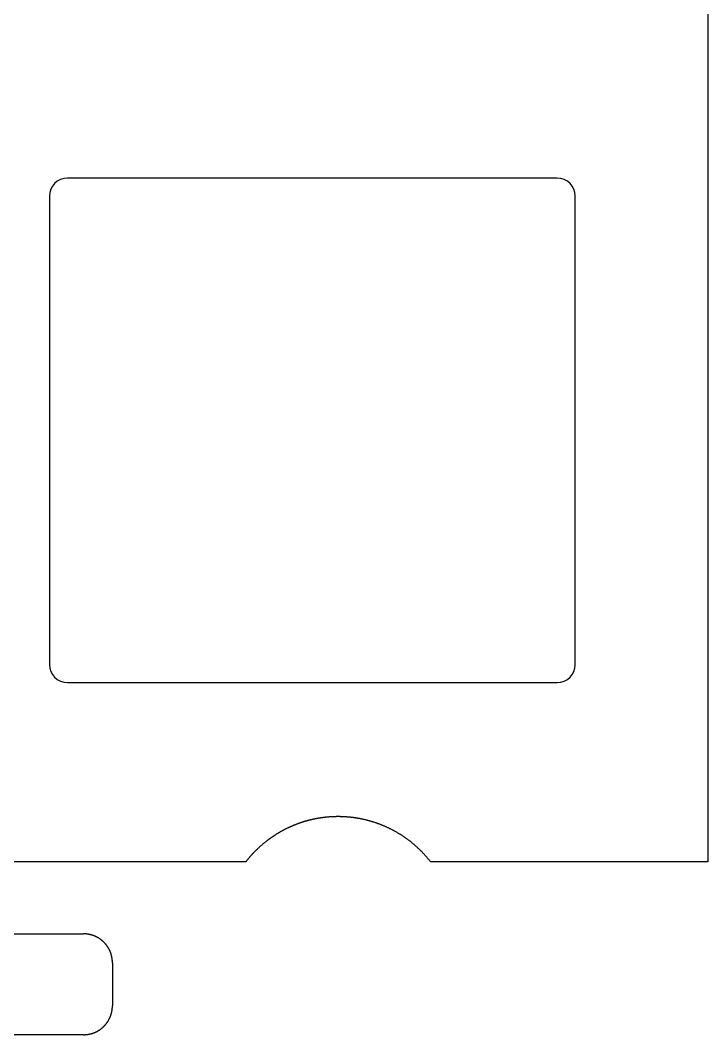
# Model space of a CAD drawing. Header units: millimetres. Extents: x -11 to 340, y -118 to 18.
# Drawn here: x 320.51 to 339.59, y -116.8 to -88.63 of the extents above; entities that cross this region are included whole.
import ezdxf

# ---------------------------------------------------------------- set-up
doc = ezdxf.new("R2010")
doc.units = ezdxf.units.MM
doc.header["$MEASUREMENT"] = 0
doc.layers.add('BLACK', color=7, linetype='CONTINUOUS')

msp = doc.modelspace()

# ---------------------------------------------------------------- linework, layer by layer
at = {"layer": 'BLACK', "linetype": 'Continuous'}
for p, q in [((339.58862, -45.435), (339.58862, -111.9925)), ((335.4125, -93.0125), (321.8125, -93.0125)), ((321.3125, -93.5125), (321.3125, -106.5125)), ((335.9125, -106.5125), (335.9125, -93.5125)), ((321.8125, -107.0125), (335.4125, -107.0125)), ((328.092193, -110.983949), (328.084771, -110.987021)), ((328.099624, -110.980896), (328.092193, -110.983949)), ((328.107061, -110.977862), (328.099624, -110.980896)), ((328.114508, -110.974846), (328.107061, -110.977862)), ((328.121959, -110.971849), (328.114508, -110.974846)), ((328.129421, -110.96887), (328.121959, -110.971849)), ((328.136887, -110.96591), (328.129421, -110.96887)), ((328.144363, -110.962968), (328.136887, -110.96591)), ((328.151844, -110.960046), (328.144363, -110.962968)), ((328.159334, -110.957141), (328.151844, -110.960046)), ((328.166829, -110.954256), (328.159334, -110.957141)), ((328.174334, -110.951389), (328.166829, -110.954256)), ((328.181844, -110.948542), (328.174334, -110.951389)), ((328.189362, -110.945712), (328.181844, -110.948542)), ((328.196886, -110.942902), (328.189362, -110.945712)), ((328.204419, -110.94011), (328.196886, -110.942902)), ((328.211956, -110.937337), (328.204419, -110.94011)), ((328.219503, -110.934582), (328.211956, -110.937337)), ((328.227054, -110.931847), (328.219503, -110.934582)), ((328.234615, -110.92913), (328.227054, -110.931847)), ((328.24218, -110.926433), (328.234615, -110.92913)), ((328.249754, -110.923753), (328.24218, -110.926433)), ((328.257332, -110.921094), (328.249754, -110.923753)), ((328.264919, -110.918452), (328.257332, -110.921094)), ((328.272511, -110.91583), (328.264919, -110.918452)), ((328.280112, -110.913226), (328.272511, -110.91583)), ((328.287717, -110.910642), (328.280112, -110.913226)), ((328.295331, -110.908076), (328.287717, -110.910642)), ((328.302949, -110.905529), (328.295331, -110.908076)), ((328.310576, -110.903001), (328.302949, -110.905529)), ((328.318207, -110.900492), (328.310576, -110.903001)), ((328.325846, -110.898002), (328.318207, -110.900492)), ((328.33349, -110.895531), (328.325846, -110.898002)), ((328.341142, -110.893079), (328.33349, -110.895531)), ((328.348798, -110.890646), (328.341142, -110.893079)), ((328.356463, -110.888232), (328.348798, -110.890646)), ((328.364131, -110.885838), (328.356463, -110.888232)), ((328.371808, -110.883461), (328.364131, -110.885838)), ((328.379489, -110.881105), (328.371808, -110.883461)), ((328.387178, -110.878767), (328.379489, -110.881105)), ((328.394871, -110.876449), (328.387178, -110.878767)), ((328.402573, -110.874149), (328.394871, -110.876449)), ((328.410278, -110.871869), (328.402573, -110.874149)), ((328.41799, -110.869607), (328.410278, -110.871869)), ((328.425707, -110.867365), (328.41799, -110.869607)), ((328.433432, -110.865142), (328.425707, -110.867365)), ((328.44116, -110.862938), (328.433432, -110.865142)), ((328.448896, -110.860753), (328.44116, -110.862938)), ((328.456636, -110.858588), (328.448896, -110.860753)), ((328.464383, -110.856441), (328.456636, -110.858588)), ((328.472134, -110.854315), (328.464383, -110.856441)), ((328.479893, -110.852206), (328.472134, -110.854315)), ((328.487655, -110.850118), (328.479893, -110.852206)), ((328.495425, -110.848048), (328.487655, -110.850118)), ((328.503198, -110.845998), (328.495425, -110.848048)), ((328.510978, -110.843967), (328.503198, -110.845998)), ((328.518762, -110.841956), (328.510978, -110.843967)), ((328.526553, -110.839963), (328.518762, -110.841956)), ((328.534348, -110.837991), (328.526553, -110.839963)), ((328.542149, -110.836037), (328.534348, -110.837991)), ((328.549954, -110.834103), (328.542149, -110.836037)), ((328.557766, -110.832187), (328.549954, -110.834103)), ((328.565581, -110.830292), (328.557766, -110.832187)), ((328.573403, -110.828416), (328.565581, -110.830292)), ((328.581228, -110.826559), (328.573403, -110.828416)), ((328.58906, -110.824721), (328.581228, -110.826559)), ((328.596895, -110.822903), (328.58906, -110.824721)), ((328.604737, -110.821104), (328.596895, -110.822903)), ((328.612582, -110.819325), (328.604737, -110.821104)), ((328.620433, -110.817565), (328.612582, -110.819325)), ((328.628287, -110.815825), (328.620433, -110.817565)), ((328.636148, -110.814104), (328.628287, -110.815825)), ((328.644011, -110.812403), (328.636148, -110.814104)), ((328.651881, -110.81072), (328.644011, -110.812403)), ((328.659754, -110.809058), (328.651881, -110.81072)), ((328.667633, -110.807415), (328.659754, -110.809058)), ((328.675515, -110.805792), (328.667633, -110.807415)), ((328.683403, -110.804187), (328.675515, -110.805792)), ((328.691293, -110.802603), (328.683403, -110.804187)), ((328.69919, -110.801038), (328.691293, -110.802603)), ((328.707089, -110.799493), (328.69919, -110.801038)), ((328.714994, -110.797967), (328.707089, -110.799493)), ((328.722902, -110.796461), (328.714994, -110.797967)), ((328.730815, -110.794974), (328.722902, -110.796461)), ((328.738731, -110.793507), (328.730815, -110.794974)), ((328.746653, -110.792059), (328.738731, -110.793507)), ((328.754577, -110.790632), (328.746653, -110.792059)), ((328.762506, -110.789223), (328.754577, -110.790632)), ((328.770438, -110.787835), (328.762506, -110.789223)), ((328.778375, -110.786466), (328.770438, -110.787835)), ((328.786315, -110.785117), (328.778375, -110.786466)), ((328.794259, -110.783787), (328.786315, -110.785117)), ((328.802206, -110.782477), (328.794259, -110.783787)), ((328.810158, -110.781186), (328.802206, -110.782477)), ((328.818113, -110.779916), (328.810158, -110.781186)), ((328.826072, -110.778665), (328.818113, -110.779916)), ((328.834033, -110.777434), (328.826072, -110.778665)), ((328.841999, -110.776222), (328.834033, -110.777434)), ((328.849968, -110.77503), (328.841999, -110.776222)), ((328.857941, -110.773858), (328.849968, -110.77503)), ((328.865916, -110.772706), (328.857941, -110.773858)), ((328.873895, -110.771573), (328.865916, -110.772706)), ((328.881877, -110.77046), (328.873895, -110.771573)), ((328.889863, -110.769367), (328.881877, -110.77046)), ((328.89785, -110.768294), (328.889863, -110.769367)), ((328.905843, -110.76724), (328.89785, -110.768294)), ((328.913837, -110.766207), (328.905843, -110.76724)), ((328.921835, -110.765193), (328.913837, -110.766207)), ((328.929834, -110.764198), (328.921835, -110.765193)), ((328.937838, -110.763224), (328.929834, -110.764198)), ((328.945844, -110.762269), (328.937838, -110.763224)), ((328.953854, -110.761335), (328.945844, -110.762269)), ((328.961865, -110.76042), (328.953854, -110.761335)), ((328.96988, -110.759525), (328.961865, -110.76042)), ((328.977896, -110.758649), (328.96988, -110.759525)), ((328.985916, -110.757794), (328.977896, -110.758649)), ((328.993937, -110.756958), (328.985916, -110.757794)), ((329.001962, -110.756143), (328.993937, -110.756958)), ((329.009989, -110.755347), (329.001962, -110.756143)), ((329.018019, -110.754571), (329.009989, -110.755347)), ((329.02605, -110.753815), (329.018019, -110.754571)), ((329.034084, -110.753078), (329.02605, -110.753815)), ((329.04212, -110.752362), (329.034084, -110.753078)), ((329.050159, -110.751666), (329.04212, -110.752362)), ((329.058198, -110.750989), (329.050159, -110.751666)), ((329.066241, -110.750333), (329.058198, -110.750989)), ((329.074285, -110.749696), (329.066241, -110.750333)), ((329.082332, -110.749079), (329.074285, -110.749696)), ((329.09038, -110.748482), (329.082332, -110.749079)), ((329.098431, -110.747905), (329.09038, -110.748482)), ((329.106482, -110.747348), (329.098431, -110.747905)), ((329.114536, -110.746811), (329.106482, -110.747348)), ((329.122591, -110.746294), (329.114536, -110.746811)), ((329.130649, -110.745797), (329.122591, -110.746294)), ((329.138707, -110.745319), (329.130649, -110.745797)), ((329.146767, -110.744862), (329.138707, -110.745319)), ((329.154828, -110.744425), (329.146767, -110.744862)), ((329.162892, -110.744007), (329.154828, -110.744425)), ((329.170956, -110.74361), (329.162892, -110.744007)), ((329.179022, -110.743232), (329.170956, -110.74361)), ((329.187089, -110.742875), (329.179022, -110.743232)), ((329.195157, -110.742537), (329.187089, -110.742875)), ((329.203226, -110.74222), (329.195157, -110.742537)), ((329.211297, -110.741922), (329.203226, -110.74222)), ((329.219368, -110.741644), (329.211297, -110.741922)), ((329.227441, -110.741387), (329.219368, -110.741644)), ((329.235514, -110.741149), (329.227441, -110.741387)), ((329.243589, -110.740931), (329.235514, -110.741149)), ((329.251664, -110.740734), (329.243589, -110.740931)), ((329.259741, -110.740556), (329.251664, -110.740734)), ((329.267817, -110.740398), (329.259741, -110.740556)), ((329.275895, -110.740261), (329.267817, -110.740398)), ((329.283972, -110.740143), (329.275895, -110.740261)), ((329.292051, -110.740045), (329.283972, -110.740143)), ((329.30013, -110.739968), (329.292051, -110.740045)), ((329.30821, -110.73991), (329.30013, -110.739968)), ((329.31629, -110.739872), (329.30821, -110.73991)), ((329.324371, -110.739854), (329.31629, -110.739872)), ((329.332451, -110.739857), (329.324371, -110.739854)), ((329.340532, -110.739879), (329.332451, -110.739857)), ((329.348613, -110.739921), (329.340532, -110.739879)), ((329.356695, -110.739984), (329.348613, -110.739921)), ((329.364776, -110.740066), (329.356695, -110.739984)), ((329.372857, -110.740168), (329.364776, -110.740066)), ((329.380938, -110.740291), (329.372857, -110.740168)), ((329.38902, -110.740433), (329.380938, -110.740291)), ((329.397101, -110.740595), (329.38902, -110.740433)), ((329.405182, -110.740778), (329.397101, -110.740595)), ((329.413262, -110.74098), (329.405182, -110.740778)), ((329.421343, -110.741202), (329.413262, -110.74098)), ((329.429423, -110.741445), (329.421343, -110.741202)), ((329.437503, -110.741707), (329.429423, -110.741445)), ((329.445582, -110.741989), (329.437503, -110.741707)), ((329.453661, -110.742292), (329.445582, -110.741989)), ((329.461738, -110.742614), (329.453661, -110.742292)), ((329.469816, -110.742956), (329.461738, -110.742614)), ((329.477892, -110.743319), (329.469816, -110.742956)), ((329.485969, -110.743701), (329.477892, -110.743319)), ((329.494044, -110.744103), (329.485969, -110.743701)), ((329.502118, -110.744526), (329.494044, -110.744103)), ((329.510191, -110.744968), (329.502118, -110.744526)), ((329.518264, -110.74543), (329.510191, -110.744968)), ((329.526335, -110.745912), (329.518264, -110.74543)), ((329.534406, -110.746415), (329.526335, -110.745912)), ((329.542475, -110.746937), (329.534406, -110.746415)), ((329.550543, -110.747479), (329.542475, -110.746937)), ((329.55861, -110.748041), (329.550543, -110.747479)), ((329.566675, -110.748623), (329.55861, -110.748041)), ((329.574739, -110.749225), (329.566675, -110.748623)), ((329.582802, -110.749847), (329.574739, -110.749225)), ((329.590863, -110.750489), (329.582802, -110.749847)), ((329.598923, -110.751151), (329.590863, -110.750489)), ((329.606981, -110.751833), (329.598923, -110.751151)), ((329.615038, -110.752534), (329.606981, -110.751833)), ((329.623093, -110.753256), (329.615038, -110.752534)), ((329.631146, -110.753998), (329.623093, -110.753256)), ((329.639197, -110.754759), (329.631146, -110.753998)), ((329.647247, -110.75554), (329.639197, -110.754759)), ((329.655294, -110.756342), (329.647247, -110.75554)), ((329.66334, -110.757163), (329.655294, -110.756342)), ((329.671384, -110.758004), (329.66334, -110.757163)), ((329.679425, -110.758865), (329.671384, -110.758004)), ((329.687465, -110.759746), (329.679425, -110.758865)), ((329.695502, -110.760647), (329.687465, -110.759746)), ((329.703537, -110.761568), (329.695502, -110.760647)), ((329.711569, -110.762508), (329.703537, -110.761568)), ((329.7196, -110.763469), (329.711569, -110.762508)), ((329.735653, -110.765449), (329.7196, -110.763469)), ((329.751696, -110.767509), (329.735653, -110.765449)), ((329.767729, -110.769648), (329.751696, -110.767509)), ((329.783751, -110.771866), (329.767729, -110.769648)), ((329.799762, -110.774163), (329.783751, -110.771866)), ((329.81576, -110.77654), (329.799762, -110.774163)), ((329.831746, -110.778995), (329.81576, -110.77654)), ((329.84772, -110.78153), (329.831746, -110.778995)), ((329.86368, -110.784144), (329.84772, -110.78153)), ((329.879627, -110.786836), (329.86368, -110.784144)), ((329.89556, -110.789607), (329.879627, -110.786836)), ((329.911478, -110.792457), (329.89556, -110.789607)), ((329.927382, -110.795385), (329.911478, -110.792457)), ((329.94327, -110.798392), (329.927382, -110.795385)), ((329.959142, -110.801477), (329.94327, -110.798392)), ((329.974998, -110.804641), (329.959142, -110.801477)), ((329.990838, -110.807883), (329.974998, -110.804641)), ((330.00666, -110.811203), (329.990838, -110.807883)), ((330.022465, -110.814601), (330.00666, -110.811203)), ((330.038252, -110.818077), (330.022465, -110.814601)), ((330.05402, -110.821631), (330.038252, -110.818077)), ((330.06977, -110.825262), (330.05402, -110.821631)), ((330.085501, -110.828972), (330.06977, -110.825262)), ((330.101211, -110.832758), (330.085501, -110.828972)), ((330.116902, -110.836623), (330.101211, -110.832758)), ((330.132573, -110.840564), (330.116902, -110.836623)), ((330.148222, -110.844583), (330.132573, -110.840564)), ((330.16385, -110.848679), (330.148222, -110.844583)), ((330.179456, -110.852852), (330.16385, -110.848679)), ((330.19504, -110.857102), (330.179456, -110.852852)), ((330.210602, -110.861428), (330.19504, -110.857102)), ((330.226141, -110.865831), (330.210602, -110.861428)), ((330.241656, -110.870311), (330.226141, -110.865831)), ((330.257147, -110.874867), (330.241656, -110.870311)), ((330.272614, -110.879499), (330.257147, -110.874867)), ((330.288057, -110.884207), (330.272614, -110.879499)), ((330.303474, -110.888992), (330.288057, -110.884207)), ((330.318866, -110.893852), (330.303474, -110.888992)), ((330.334233, -110.898788), (330.318866, -110.893852)), ((330.349573, -110.903799), (330.334233, -110.898788)), ((330.364886, -110.908886), (330.349573, -110.903799)), ((330.380172, -110.914048), (330.364886, -110.908886)), ((330.395431, -110.919285), (330.380172, -110.914048)), ((330.410662, -110.924598), (330.395431, -110.919285)), ((330.425865, -110.929985), (330.410662, -110.924598)), ((330.44104, -110.935447), (330.425865, -110.929985)), ((330.456185, -110.940983), (330.44104, -110.935447)), ((330.471301, -110.946594), (330.456185, -110.940983)), ((330.486388, -110.952279), (330.471301, -110.946594)), ((330.501444, -110.958038), (330.486388, -110.952279)), ((330.51647, -110.963872), (330.501444, -110.958038)), ((330.531464, -110.969779), (330.51647, -110.963872)), ((330.546428, -110.975759), (330.531464, -110.969779)), ((330.56136, -110.981813), (330.546428, -110.975759)), ((330.576261, -110.987941), (330.56136, -110.981813)), ((327.558502, -111.26485), (327.551729, -111.269275)), ((327.565283, -111.260444), (327.558502, -111.26485)), ((327.572076, -111.256054), (327.565283, -111.260444)), ((327.578877, -111.251682), (327.572076, -111.256054)), ((327.585689, -111.247327), (327.578877, -111.251682)), ((327.592508, -111.242991), (327.585689, -111.247327)), ((327.59934, -111.238672), (327.592508, -111.242991)), ((327.606179, -111.234371), (327.59934, -111.238672)), ((327.613029, -111.230086), (327.606179, -111.234371)), ((327.619887, -111.225821), (327.613029, -111.230086)), ((327.626756, -111.221572), (327.619887, -111.225821)), ((327.633633, -111.217342), (327.626756, -111.221572)), ((327.640522, -111.213128), (327.633633, -111.217342)), ((327.647417, -111.208933), (327.640522, -111.213128)), ((327.654324, -111.204755), (327.647417, -111.208933)), ((327.661239, -111.200596), (327.654324, -111.204755)), ((327.668164, -111.196453), (327.661239, -111.200596)), ((327.675097, -111.192329), (327.668164, -111.196453)), ((327.682042, -111.188222), (327.675097, -111.192329)), ((327.688993, -111.184133), (327.682042, -111.188222)), ((327.695956, -111.180062), (327.688993, -111.184133)), ((327.702926, -111.176009), (327.695956, -111.180062)), ((327.709907, -111.171973), (327.702926, -111.176009)), ((327.716895, -111.167956), (327.709907, -111.171973)), ((327.723894, -111.163956), (327.716895, -111.167956)), ((327.730901, -111.159974), (327.723894, -111.163956)), ((327.737918, -111.15601), (327.730901, -111.159974)), ((327.744942, -111.152064), (327.737918, -111.15601)), ((327.751978, -111.148135), (327.744942, -111.152064)), ((327.75902, -111.144226), (327.751978, -111.148135)), ((327.766074, -111.140333), (327.75902, -111.144226)), ((327.773134, -111.136459), (327.766074, -111.140333)), ((327.780205, -111.132602), (327.773134, -111.136459)), ((327.787283, -111.128764), (327.780205, -111.132602)), ((327.794372, -111.124943), (327.787283, -111.128764)), ((327.801467, -111.121141), (327.794372, -111.124943)), ((327.808574, -111.117356), (327.801467, -111.121141)), ((327.815687, -111.11359), (327.808574, -111.117356)), ((327.822811, -111.10984), (327.815687, -111.11359)), ((327.829941, -111.106111), (327.822811, -111.10984)), ((327.837082, -111.102398), (327.829941, -111.106111)), ((327.84423, -111.098704), (327.837082, -111.102398)), ((327.851388, -111.095027), (327.84423, -111.098704)), ((327.858553, -111.09137), (327.851388, -111.095027)), ((327.865729, -111.087729), (327.858553, -111.09137)), ((327.87291, -111.084108), (327.865729, -111.087729)), ((327.880103, -111.080503), (327.87291, -111.084108)), ((327.887301, -111.076918), (327.880103, -111.080503)), ((327.894511, -111.07335), (327.887301, -111.076918)), ((327.901726, -111.069802), (327.894511, -111.07335)), ((327.908952, -111.06627), (327.901726, -111.069802)), ((327.916184, -111.062758), (327.908952, -111.06627)), ((327.923427, -111.059263), (327.916184, -111.062758)), ((327.930676, -111.055787), (327.923427, -111.059263)), ((327.937935, -111.052328), (327.930676, -111.055787)), ((327.9452, -111.048889), (327.937935, -111.052328)), ((327.952475, -111.045467), (327.9452, -111.048889)), ((327.959757, -111.042064), (327.952475, -111.045467)), ((327.967048, -111.038679), (327.959757, -111.042064)), ((327.974346, -111.035313), (327.967048, -111.038679)), ((327.981653, -111.031964), (327.974346, -111.035313)), ((327.988967, -111.028634), (327.981653, -111.031964)), ((327.996291, -111.025322), (327.988967, -111.028634)), ((328.00362, -111.022029), (327.996291, -111.025322)), ((328.01096, -111.018754), (328.00362, -111.022029)), ((328.018305, -111.015498), (328.01096, -111.018754)), ((328.02566, -111.01226), (328.018305, -111.015498)), ((328.033021, -111.009041), (328.02566, -111.01226)), ((328.040392, -111.005839), (328.033021, -111.009041)), ((328.047768, -111.002657), (328.040392, -111.005839)), ((328.055154, -110.999492), (328.047768, -111.002657)), ((328.062546, -110.996347), (328.055154, -110.999492)), ((328.069947, -110.993219), (328.062546, -110.996347)), ((328.077354, -110.990111), (328.069947, -110.993219)), ((328.084771, -110.987021), (328.077354, -110.990111)), ((330.591128, -110.994142), (330.576261, -110.987941)), ((330.605964, -111.000415), (330.591128, -110.994142)), ((330.620766, -111.006762), (330.605964, -111.000415)), ((330.635534, -111.013181), (330.620766, -111.006762)), ((330.650269, -111.019673), (330.635534, -111.013181)), ((330.66497, -111.026237), (330.650269, -111.019673)), ((330.679637, -111.032873), (330.66497, -111.026237)), ((330.694269, -111.039581), (330.679637, -111.032873)), ((330.708865, -111.046362), (330.694269, -111.039581)), ((330.723426, -111.053213), (330.708865, -111.046362)), ((330.737951, -111.060137), (330.723426, -111.053213)), ((330.75244, -111.067131), (330.737951, -111.060137)), ((330.766893, -111.074197), (330.75244, -111.067131)), ((330.781309, -111.081334), (330.766893, -111.074197)), ((330.795687, -111.088542), (330.781309, -111.081334)), ((330.810029, -111.09582), (330.795687, -111.088542)), ((330.824332, -111.103169), (330.810029, -111.09582)), ((330.838597, -111.110588), (330.824332, -111.103169)), ((330.852824, -111.118077), (330.838597, -111.110588)), ((330.867012, -111.125637), (330.852824, -111.118077)), ((330.881161, -111.133266), (330.867012, -111.125637)), ((330.89527, -111.140964), (330.881161, -111.133266)), ((330.90934, -111.148732), (330.89527, -111.140964)), ((330.92337, -111.15657), (330.90934, -111.148732)), ((330.937359, -111.164476), (330.92337, -111.15657)), ((330.951308, -111.172451), (330.937359, -111.164476)), ((330.965216, -111.180495), (330.951308, -111.172451)), ((330.979083, -111.188608), (330.965216, -111.180495)), ((330.992908, -111.196788), (330.979083, -111.188608)), ((331.006692, -111.205037), (330.992908, -111.196788)), ((331.020433, -111.213354), (331.006692, -111.205037)), ((331.034132, -111.221739), (331.020433, -111.213354)), ((331.047789, -111.230192), (331.034132, -111.221739)), ((331.061402, -111.238712), (331.047789, -111.230192)), ((331.074973, -111.247299), (331.061402, -111.238712)), ((331.088499, -111.255953), (331.074973, -111.247299)), ((331.101982, -111.264674), (331.088499, -111.255953)), ((331.115421, -111.273462), (331.101982, -111.264674)), ((327.195374, -111.539083), (327.183241, -111.549703)), ((327.20756, -111.528525), (327.195374, -111.539083)), ((327.219798, -111.518027), (327.20756, -111.528525)), ((327.232087, -111.507589), (327.219798, -111.518027)), ((327.244429, -111.497213), (327.232087, -111.507589)), ((327.256821, -111.486898), (327.244429, -111.497213)), ((327.269265, -111.476645), (327.256821, -111.486898)), ((327.281759, -111.466454), (327.269265, -111.476645)), ((327.294304, -111.456325), (327.281759, -111.466454)), ((327.306899, -111.446258), (327.294304, -111.456325)), ((327.319543, -111.436254), (327.306899, -111.446258)), ((327.332237, -111.426313), (327.319543, -111.436254)), ((327.340279, -111.420067), (327.332237, -111.426313)), ((327.346729, -111.415086), (327.340279, -111.420067)), ((327.353188, -111.410123), (327.346729, -111.415086)), ((327.359659, -111.405176), (327.353188, -111.410123)), ((327.366139, -111.400248), (327.359659, -111.405176)), ((327.372631, -111.395335), (327.366139, -111.400248)), ((327.379131, -111.390442), (327.372631, -111.395335)), ((327.385644, -111.385564), (327.379131, -111.390442)), ((327.392165, -111.380705), (327.385644, -111.385564)), ((327.398698, -111.375861), (327.392165, -111.380705)), ((327.405239, -111.371037), (327.398698, -111.375861)), ((327.411793, -111.366228), (327.405239, -111.371037)), ((327.418355, -111.361438), (327.411793, -111.366228)), ((327.424929, -111.356664), (327.418355, -111.361438)), ((327.431512, -111.351908), (327.424929, -111.356664)), ((327.438106, -111.347169), (327.431512, -111.351908)), ((327.444709, -111.342448), (327.438106, -111.347169)), ((327.451324, -111.337744), (327.444709, -111.342448)), ((327.457947, -111.333058), (327.451324, -111.337744)), ((327.464582, -111.328388), (327.457947, -111.333058)), ((327.471225, -111.323736), (327.464582, -111.328388)), ((327.47788, -111.319101), (327.471225, -111.323736)), ((327.484543, -111.314485), (327.47788, -111.319101)), ((327.491218, -111.309885), (327.484543, -111.314485)), ((327.497901, -111.305303), (327.491218, -111.309885)), ((327.504596, -111.300738), (327.497901, -111.305303)), ((327.511299, -111.296191), (327.504596, -111.300738)), ((327.518014, -111.291661), (327.511299, -111.296191)), ((327.524736, -111.287149), (327.518014, -111.291661)), ((327.531471, -111.282654), (327.524736, -111.287149)), ((327.538213, -111.278177), (327.531471, -111.282654)), ((327.544967, -111.273717), (327.538213, -111.278177)), ((327.551729, -111.269275), (327.544967, -111.273717)), ((331.128816, -111.282317), (331.115421, -111.273462)), ((331.142166, -111.291238), (331.128816, -111.282317)), ((331.155472, -111.300225), (331.142166, -111.291238)), ((331.168732, -111.309278), (331.155472, -111.300225)), ((331.181947, -111.318397), (331.168732, -111.309278)), ((331.195116, -111.327582), (331.181947, -111.318397)), ((331.208239, -111.336832), (331.195116, -111.327582)), ((331.221317, -111.346147), (331.208239, -111.336832)), ((331.234348, -111.355528), (331.221317, -111.346147)), ((331.247332, -111.364974), (331.234348, -111.355528)), ((331.26027, -111.374484), (331.247332, -111.364974)), ((331.27316, -111.384059), (331.26027, -111.374484)), ((331.286003, -111.393699), (331.27316, -111.384059)), ((331.298799, -111.403402), (331.286003, -111.393699)), ((331.311546, -111.41317), (331.298799, -111.403402)), ((331.324246, -111.423002), (331.311546, -111.41317)), ((331.336897, -111.432897), (331.324246, -111.423002)), ((331.3495, -111.442856), (331.336897, -111.432897)), ((331.362054, -111.452879), (331.3495, -111.442856)), ((331.37456, -111.462965), (331.362054, -111.452879)), ((331.387016, -111.473113), (331.37456, -111.462965)), ((331.399422, -111.483325), (331.387016, -111.473113)), ((331.411779, -111.493599), (331.399422, -111.483325)), ((331.424087, -111.503936), (331.411779, -111.493599)), ((331.436344, -111.514336), (331.424087, -111.503936)), ((331.448551, -111.524797), (331.436344, -111.514336)), ((331.460707, -111.535321), (331.448551, -111.524797)), ((331.472813, -111.545906), (331.460707, -111.535321)), ((331.484868, -111.556554), (331.472813, -111.545906)), ((326.903181, -111.827982), (326.897825, -111.834009)), ((326.908552, -111.821969), (326.903181, -111.827982)), ((326.913938, -111.815969), (326.908552, -111.821969)), ((326.919338, -111.809983), (326.913938, -111.815969)), ((326.924754, -111.80401), (326.919338, -111.809983)), ((326.930184, -111.798051), (326.924754, -111.80401)), ((326.935629, -111.792104), (326.930184, -111.798051)), ((326.941089, -111.786172), (326.935629, -111.792104)), ((326.946564, -111.780253), (326.941089, -111.786172)), ((326.952053, -111.774348), (326.946564, -111.780253)), ((326.957557, -111.768456), (326.952053, -111.774348)), ((326.963075, -111.762578), (326.957557, -111.768456)), ((326.968608, -111.756714), (326.963075, -111.762578)), ((326.974155, -111.750864), (326.968608, -111.756714)), ((326.979717, -111.745027), (326.974155, -111.750864)), ((326.985294, -111.739204), (326.979717, -111.745027)), ((326.990885, -111.733395), (326.985294, -111.739204)), ((326.99649, -111.7276), (326.990885, -111.733395)), ((327.002109, -111.721819), (326.99649, -111.7276)), ((327.007743, -111.716052), (327.002109, -111.721819)), ((327.013391, -111.710298), (327.007743, -111.716052)), ((327.019054, -111.704559), (327.013391, -111.710298)), ((327.024731, -111.698834), (327.019054, -111.704559)), ((327.030421, -111.693123), (327.024731, -111.698834)), ((327.041845, -111.681744), (327.030421, -111.693123)), ((327.053326, -111.670421), (327.041845, -111.681744)), ((327.064862, -111.659155), (327.053326, -111.670421)), ((327.076454, -111.647947), (327.064862, -111.659155)), ((327.088101, -111.636797), (327.076454, -111.647947)), ((327.099804, -111.625704), (327.088101, -111.636797)), ((327.111561, -111.61467), (327.099804, -111.625704)), ((327.123373, -111.603694), (327.111561, -111.61467)), ((327.135239, -111.592777), (327.123373, -111.603694)), ((327.14716, -111.581919), (327.135239, -111.592777)), ((327.159133, -111.571121), (327.14716, -111.581919)), ((327.171161, -111.560382), (327.159133, -111.571121)), ((327.183241, -111.549703), (327.171161, -111.560382)), ((331.496872, -111.567262), (331.484868, -111.556554)), ((331.508825, -111.578033), (331.496872, -111.567262)), ((331.520726, -111.588864), (331.508825, -111.578033)), ((331.532575, -111.599757), (331.520726, -111.588864)), ((331.544373, -111.61071), (331.532575, -111.599757)), ((331.556118, -111.621724), (331.544373, -111.61071)), ((331.567812, -111.632799), (331.556118, -111.621724)), ((331.579453, -111.643935), (331.567812, -111.632799)), ((331.591041, -111.65513), (331.579453, -111.643935)), ((331.602576, -111.666386), (331.591041, -111.65513)), ((331.614059, -111.677702), (331.602576, -111.666386)), ((331.625488, -111.689077), (331.614059, -111.677702)), ((331.636864, -111.700513), (331.625488, -111.689077)), ((331.648186, -111.712008), (331.636864, -111.700513)), ((331.659454, -111.723562), (331.648186, -111.712008)), ((331.670669, -111.735175), (331.659454, -111.723562)), ((331.681829, -111.746848), (331.670669, -111.735175)), ((331.692936, -111.75858), (331.681829, -111.746848)), ((331.703988, -111.77037), (331.692936, -111.75858)), ((331.714985, -111.782219), (331.703988, -111.77037)), ((331.725927, -111.794127), (331.714985, -111.782219)), ((331.736815, -111.806093), (331.725927, -111.794127)), ((331.747647, -111.818117), (331.736815, -111.806093)), ((331.758424, -111.8302), (331.747647, -111.818117)), ((326.76605, -111.9925), (302.8125, -111.9925)), ((326.773842, -111.98254), (326.76605, -111.9925)), ((326.77883, -111.976205), (326.773842, -111.98254)), ((326.783834, -111.969883), (326.77883, -111.976205)), ((326.788854, -111.963573), (326.783834, -111.969883)), ((326.793888, -111.957275), (326.788854, -111.963573)), ((326.798939, -111.95099), (326.793888, -111.957275)), ((326.804005, -111.944718), (326.798939, -111.95099)), ((326.809087, -111.938458), (326.804005, -111.944718)), ((326.814185, -111.932212), (326.809087, -111.938458)), ((326.819298, -111.925977), (326.814185, -111.932212)), ((326.824426, -111.919756), (326.819298, -111.925977)), ((326.829569, -111.913546), (326.824426, -111.919756)), ((326.834728, -111.907351), (326.829569, -111.913546)), ((326.839903, -111.901167), (326.834728, -111.907351)), ((326.845092, -111.894997), (326.839903, -111.901167)), ((326.850298, -111.888839), (326.845092, -111.894997)), ((326.855518, -111.882695), (326.850298, -111.888839)), ((326.860753, -111.876563), (326.855518, -111.882695)), ((326.866004, -111.870445), (326.860753, -111.876563)), ((326.87127, -111.864339), (326.866004, -111.870445)), ((326.87655, -111.858247), (326.87127, -111.864339)), ((326.881847, -111.852167), (326.87655, -111.858247)), ((326.887158, -111.846101), (326.881847, -111.852167)), ((326.892484, -111.840048), (326.887158, -111.846101)), ((326.897825, -111.834009), (326.892484, -111.840048)), ((331.769146, -111.84234), (331.758424, -111.8302)), ((331.779812, -111.854538), (331.769146, -111.84234)), ((331.790423, -111.866794), (331.779812, -111.854538)), ((331.800977, -111.879108), (331.790423, -111.866794)), ((331.811476, -111.891479), (331.800977, -111.879108)), ((331.821918, -111.903907), (331.811476, -111.891479)), ((331.832303, -111.916393), (331.821918, -111.903907)), ((331.842633, -111.928935), (331.832303, -111.916393)), ((331.852905, -111.941535), (331.842633, -111.928935)), ((331.863121, -111.954191), (331.852905, -111.941535)), ((331.873279, -111.966904), (331.863121, -111.954191)), ((331.883381, -111.979674), (331.873279, -111.966904)), ((331.893425, -111.9925), (331.883381, -111.979674)), ((339.58862, -111.9925), (331.893425, -111.9925)), ((309.5625, -113.995029), (322.2625, -113.995029)), ((322.263227, -113.995029), (322.2625, -113.995029)), ((322.267273, -113.995043), (322.263227, -113.995029)), ((322.271314, -113.995077), (322.267273, -113.995043)), ((322.275355, -113.99513), (322.271314, -113.995077)), ((322.279391, -113.995204), (322.275355, -113.99513)), ((322.283427, -113.995297), (322.279391, -113.995204)), ((322.287458, -113.995411), (322.283427, -113.995297)), ((322.291489, -113.995544), (322.287458, -113.995411)), ((322.295515, -113.995698), (322.291489, -113.995544)), ((322.299541, -113.995871), (322.295515, -113.995698)), ((322.303561, -113.996065), (322.299541, -113.995871)), ((322.307582, -113.996278), (322.303561, -113.996065)), ((322.311596, -113.996511), (322.307582, -113.996278)), ((322.315611, -113.996764), (322.311596, -113.996511)), ((322.31962, -113.997037), (322.315611, -113.996764)), ((322.323628, -113.99733), (322.31962, -113.997037)), ((322.327631, -113.997642), (322.323628, -113.99733)), ((322.331634, -113.997975), (322.327631, -113.997642)), ((322.335631, -113.998327), (322.331634, -113.997975)), ((322.339627, -113.998699), (322.335631, -113.998327)), ((322.343617, -113.999091), (322.339627, -113.998699)), ((322.347606, -113.999503), (322.343617, -113.999091)), ((322.35159, -113.999934), (322.347606, -113.999503)), ((322.355573, -114.000385), (322.35159, -113.999934)), ((322.359549, -114.000856), (322.355573, -114.000385)), ((322.363525, -114.001347), (322.359549, -114.000856)), ((322.367495, -114.001857), (322.363525, -114.001347)), ((322.371463, -114.002387), (322.367495, -114.001857)), ((322.375425, -114.002937), (322.371463, -114.002387)), ((322.379386, -114.003507), (322.375425, -114.002937)), ((322.383341, -114.004096), (322.379386, -114.003507)), ((322.387294, -114.004705), (322.383341, -114.004096)), ((322.391241, -114.005333), (322.387294, -114.004705)), ((322.395186, -114.005982), (322.391241, -114.005333)), ((322.399124, -114.006649), (322.395186, -114.005982)), ((322.403061, -114.007337), (322.399124, -114.006649)), ((322.406992, -114.008044), (322.403061, -114.007337)), ((322.41092, -114.008771), (322.406992, -114.008044)), ((322.414842, -114.009516), (322.41092, -114.008771)), ((322.418761, -114.010282), (322.414842, -114.009516)), ((322.422674, -114.011067), (322.418761, -114.010282)), ((322.426585, -114.011872), (322.422674, -114.011067)), ((322.430489, -114.012696), (322.426585, -114.011872)), ((322.43439, -114.01354), (322.430489, -114.012696)), ((322.438284, -114.014403), (322.43439, -114.01354)), ((322.442176, -114.015286), (322.438284, -114.014403)), ((322.446061, -114.016188), (322.442176, -114.015286)), ((322.449943, -114.017109), (322.446061, -114.016188)), ((322.453817, -114.01805), (322.449943, -114.017109)), ((322.457689, -114.01901), (322.453817, -114.01805)), ((322.461554, -114.01999), (322.457689, -114.01901)), ((322.465415, -114.020989), (322.461554, -114.01999)), ((322.469269, -114.022007), (322.465415, -114.020989)), ((322.47312, -114.023044), (322.469269, -114.022007)), ((322.476963, -114.024101), (322.47312, -114.023044)), ((322.480803, -114.025177), (322.476963, -114.024101)), ((322.484635, -114.026272), (322.480803, -114.025177)), ((322.488464, -114.027387), (322.484635, -114.026272)), ((322.492285, -114.02852), (322.488464, -114.027387)), ((322.496102, -114.029673), (322.492285, -114.02852)), ((322.499911, -114.030845), (322.496102, -114.029673)), ((322.503717, -114.032036), (322.499911, -114.030845)), ((322.507514, -114.033246), (322.503717, -114.032036)), ((322.511307, -114.034476), (322.507514, -114.033246)), ((322.515092, -114.035724), (322.511307, -114.034476)), ((322.518873, -114.036991), (322.515092, -114.035724)), ((322.522645, -114.038277), (322.518873, -114.036991)), ((322.526413, -114.039583), (322.522645, -114.038277)), ((322.530172, -114.040907), (322.526413, -114.039583)), ((322.533927, -114.04225), (322.530172, -114.040907)), ((322.537674, -114.043612), (322.533927, -114.04225)), ((322.541415, -114.044993), (322.537674, -114.043612)), ((322.545148, -114.046393), (322.541415, -114.044993)), ((322.548876, -114.047811), (322.545148, -114.046393)), ((322.552595, -114.049248), (322.548876, -114.047811)), ((322.556309, -114.050705), (322.552595, -114.049248)), ((322.560013, -114.052179), (322.556309, -114.050705)), ((322.563713, -114.053673), (322.560013, -114.052179)), ((322.567403, -114.055185), (322.563713, -114.053673)), ((322.571088, -114.056716), (322.567403, -114.055185)), ((322.574764, -114.058265), (322.571088, -114.056716)), ((322.578433, -114.059833), (322.574764, -114.058265)), ((322.582094, -114.061419), (322.578433, -114.059833)), ((322.585748, -114.063024), (322.582094, -114.061419)), ((322.589393, -114.064647), (322.585748, -114.063024)), ((322.593032, -114.066289), (322.589393, -114.064647)), ((322.596661, -114.067949), (322.593032, -114.066289)), ((322.600284, -114.069627), (322.596661, -114.067949)), ((322.603897, -114.071324), (322.600284, -114.069627)), ((322.607503, -114.073039), (322.603897, -114.071324)), ((322.6111, -114.074772), (322.607503, -114.073039)), ((322.61469, -114.076524), (322.6111, -114.074772)), ((322.618269, -114.078293), (322.61469, -114.076524)), ((322.621842, -114.080081), (322.618269, -114.078293)), ((322.625405, -114.081886), (322.621842, -114.080081)), ((322.62896, -114.08371), (322.625405, -114.081886)), ((322.632505, -114.085551), (322.62896, -114.08371)), ((322.636042, -114.087411), (322.632505, -114.085551)), ((322.63957, -114.089288), (322.636042, -114.087411)), ((322.643089, -114.091184), (322.63957, -114.089288)), ((322.646598, -114.093097), (322.643089, -114.091184)), ((322.650099, -114.095028), (322.646598, -114.093097)), ((322.65359, -114.096977), (322.650099, -114.095028)), ((322.657072, -114.098943), (322.65359, -114.096977)), ((322.660543, -114.100927), (322.657072, -114.098943)), ((322.664007, -114.102929), (322.660543, -114.100927)), ((322.667459, -114.104947), (322.664007, -114.102929)), ((322.670902, -114.106984), (322.667459, -114.104947)), ((322.674335, -114.109037), (322.670902, -114.106984)), ((322.677759, -114.111109), (322.674335, -114.109037)), ((322.681171, -114.113197), (322.677759, -114.111109)), ((322.684575, -114.115303), (322.681171, -114.113197)), ((322.687967, -114.117426), (322.684575, -114.115303)), ((322.69135, -114.119567), (322.687967, -114.117426)), ((322.694722, -114.121724), (322.69135, -114.119567)), ((322.698084, -114.123898), (322.694722, -114.121724)), ((322.701435, -114.126089), (322.698084, -114.123898)), ((322.704776, -114.128298), (322.701435, -114.126089)), ((322.708105, -114.130523), (322.704776, -114.128298)), ((322.711424, -114.132765), (322.708105, -114.130523)), ((322.714731, -114.135023), (322.711424, -114.132765)), ((322.718029, -114.137299), (322.714731, -114.135023)), ((322.721314, -114.139591), (322.718029, -114.137299)), ((322.724589, -114.1419), (322.721314, -114.139591)), ((322.727852, -114.144225), (322.724589, -114.1419)), ((322.731104, -114.146567), (322.727852, -114.144225)), ((322.734344, -114.148925), (322.731104, -114.146567)), ((322.737573, -114.151299), (322.734344, -114.148925)), ((322.74079, -114.15369), (322.737573, -114.151299)), ((322.743996, -114.156097), (322.74079, -114.15369)), ((322.747189, -114.15852), (322.743996, -114.156097)), ((322.750371, -114.160959), (322.747189, -114.15852)), ((322.75354, -114.163414), (322.750371, -114.160959)), ((322.756698, -114.165885), (322.75354, -114.163414)), ((322.759844, -114.168372), (322.756698, -114.165885)), ((322.762977, -114.170875), (322.759844, -114.168372)), ((322.766098, -114.173393), (322.762977, -114.170875)), ((322.769206, -114.175928), (322.766098, -114.173393)), ((322.772302, -114.178477), (322.769206, -114.175928)), ((322.775386, -114.181043), (322.772302, -114.178477)), ((322.778456, -114.183623), (322.775386, -114.181043)), ((322.781514, -114.18622), (322.778456, -114.183623)), ((322.784559, -114.188831), (322.781514, -114.18622)), ((322.787591, -114.191458), (322.784559, -114.188831)), ((322.79061, -114.1941), (322.787591, -114.191458)), ((322.793616, -114.196757), (322.79061, -114.1941)), ((322.796609, -114.199429), (322.793616, -114.196757)), ((322.799588, -114.202116), (322.796609, -114.199429)), ((322.802554, -114.204818), (322.799588, -114.202116)), ((322.805507, -114.207535), (322.802554, -114.204818)), ((322.808446, -114.210266), (322.805507, -114.207535)), ((322.811372, -114.213013), (322.808446, -114.210266)), ((322.814283, -114.215773), (322.811372, -114.213013)), ((322.817181, -114.218549), (322.814283, -114.215773)), ((322.820066, -114.221338), (322.817181, -114.218549)), ((322.822936, -114.224142), (322.820066, -114.221338)), ((322.825792, -114.22696), (322.822936, -114.224142)), ((322.831462, -114.232639), (322.825792, -114.22696)), ((322.837075, -114.238375), (322.831462, -114.232639)), ((322.842631, -114.244165), (322.837075, -114.238375)), ((322.848128, -114.250011), (322.842631, -114.244165)), ((322.853566, -114.25591), (322.848128, -114.250011)), ((322.858945, -114.261863), (322.853566, -114.25591)), ((322.864263, -114.267869), (322.858945, -114.261863)), ((322.869522, -114.273927), (322.864263, -114.267869)), ((322.874718, -114.280036), (322.869522, -114.273927)), ((322.879853, -114.286197), (322.874718, -114.280036)), ((322.884926, -114.292407), (322.879853, -114.286197)), ((322.889936, -114.298667), (322.884926, -114.292407)), ((322.894882, -114.304975), (322.889936, -114.298667)), ((322.899764, -114.311331), (322.894882, -114.304975)), ((322.904582, -114.317735), (322.899764, -114.311331)), ((322.909335, -114.324185), (322.904582, -114.317735)), ((322.914022, -114.330682), (322.909335, -114.324185)), ((322.918644, -114.337223), (322.914022, -114.330682)), ((322.923198, -114.343809), (322.918644, -114.337223)), ((322.927686, -114.350438), (322.923198, -114.343809)), ((322.932107, -114.357111), (322.927686, -114.350438)), ((322.93646, -114.363826), (322.932107, -114.357111)), ((322.940744, -114.370582), (322.93646, -114.363826)), ((322.94496, -114.37738), (322.940744, -114.370582)), ((322.949106, -114.384217), (322.94496, -114.37738)), ((322.953183, -114.391094), (322.949106, -114.384217)), ((322.95719, -114.39801), (322.953183, -114.391094)), ((322.961127, -114.404964), (322.95719, -114.39801)), ((322.964993, -114.411956), (322.961127, -114.404964)), ((322.968788, -114.418984), (322.964993, -114.411956)), ((322.972512, -114.426048), (322.968788, -114.418984)), ((322.976163, -114.433147), (322.972512, -114.426048)), ((322.979743, -114.440281), (322.976163, -114.433147)), ((322.983251, -114.447449), (322.979743, -114.440281)), ((322.986685, -114.45465), (322.983251, -114.447449)), ((322.990047, -114.461883), (322.986685, -114.45465)), ((322.993335, -114.469148), (322.990047, -114.461883)), ((322.99655, -114.476445), (322.993335, -114.469148)), ((322.999691, -114.483772), (322.99655, -114.476445)), ((323.002757, -114.491129), (322.999691, -114.483772)), ((323.00575, -114.498515), (323.002757, -114.491129)), ((323.008667, -114.50593), (323.00575, -114.498515)), ((323.01151, -114.513372), (323.008667, -114.50593)), ((323.014278, -114.520842), (323.01151, -114.513372)), ((323.01697, -114.528339), (323.014278, -114.520842)), ((323.019587, -114.535861), (323.01697, -114.528339)), ((323.022128, -114.543409), (323.019587, -114.535861)), ((323.024593, -114.550982), (323.022128, -114.543409)), ((323.026982, -114.558579), (323.024593, -114.550982)), ((323.029294, -114.566199), (323.026982, -114.558579)), ((323.03153, -114.573843), (323.029294, -114.566199)), ((323.033689, -114.581509), (323.03153, -114.573843)), ((323.035772, -114.589196), (323.033689, -114.581509)), ((323.037777, -114.596905), (323.035772, -114.589196)), ((323.039705, -114.604635), (323.037777, -114.596905)), ((323.041556, -114.612385), (323.039705, -114.604635)), ((323.043329, -114.620154), (323.041556, -114.612385)), ((323.045025, -114.627942), (323.043329, -114.620154)), ((323.046643, -114.635749), (323.045025, -114.627942)), ((323.048183, -114.643574), (323.046643, -114.635749)), ((323.049645, -114.651417), (323.048183, -114.643574)), ((323.051029, -114.659276), (323.049645, -114.651417)), ((323.052335, -114.667152), (323.051029, -114.659276)), ((323.053562, -114.675044), (323.052335, -114.667152)), ((323.054711, -114.682951), (323.053562, -114.675044)), ((323.055781, -114.690874), (323.054711, -114.682951)), ((323.056773, -114.698811), (323.055781, -114.690874)), ((323.057686, -114.706762), (323.056773, -114.698811)), ((323.05852, -114.714726), (323.057686, -114.706762)), ((323.059275, -114.722704), (323.05852, -114.714726)), ((323.059951, -114.730695), (323.059275, -114.722704)), ((323.060547, -114.738698), (323.059951, -114.730695)), ((323.061065, -114.746713), (323.060547, -114.738698)), ((323.061503, -114.754739), (323.061065, -114.746713)), ((323.061862, -114.762776), (323.061503, -114.754739)), ((323.062141, -114.770825), (323.061862, -114.762776)), ((323.06234, -114.778883), (323.062141, -114.770825)), ((323.06246, -114.786951), (323.06234, -114.778883)), ((323.0625, -114.795029), (323.06246, -114.786951)), ((323.0625, -114.795029), (323.0625, -115.995029)), ((323.060199, -116.056158), (323.060492, -116.052149)), ((323.060492, -116.052149), (323.060765, -116.04814)), ((323.060765, -116.04814), (323.061018, -116.044126)), ((323.061018, -116.044126), (323.061251, -116.040111)), ((323.061251, -116.040111), (323.061464, -116.036091)), ((323.061464, -116.036091), (323.061658, -116.03207)), ((323.061658, -116.03207), (323.061831, -116.028044)), ((323.061831, -116.028044), (323.061985, -116.024019)), ((323.061985, -116.024019), (323.062118, -116.019988)), ((323.062118, -116.019988), (323.062232, -116.015956)), ((323.062232, -116.015956), (323.062325, -116.01192)), ((323.062325, -116.01192), (323.062399, -116.007884)), ((323.062399, -116.007884), (323.062452, -116.003843)), ((323.062452, -116.003843), (323.062486, -115.999802)), ((323.062486, -115.999802), (323.0625, -115.995757)), ((323.0625, -115.995757), (323.0625, -115.995029)), ((322.98449, -116.340033), (322.986205, -116.336426)), ((322.986205, -116.336426), (322.987902, -116.332813)), ((322.987902, -116.332813), (322.98958, -116.32919)), ((322.98958, -116.32919), (322.99124, -116.325561)), ((322.99124, -116.325561), (322.992882, -116.321923)), ((322.992882, -116.321923), (322.994505, -116.318278)), ((322.994505, -116.318278), (322.99611, -116.314623)), ((322.99611, -116.314623), (322.997696, -116.310963)), ((322.997696, -116.310963), (322.999264, -116.307293)), ((322.999264, -116.307293), (323.000813, -116.303617)), ((323.000813, -116.303617), (323.002344, -116.299933)), ((323.002344, -116.299933), (323.003856, -116.296242)), ((323.003856, -116.296242), (323.00535, -116.292543)), ((323.00535, -116.292543), (323.006824, -116.288838)), ((323.006824, -116.288838), (323.008281, -116.285124)), ((323.008281, -116.285124), (323.009718, -116.281405)), ((323.009718, -116.281405), (323.011136, -116.277677)), ((323.011136, -116.277677), (323.012536, -116.273945)), ((323.012536, -116.273945), (323.013917, -116.270203)), ((323.013917, -116.270203), (323.015279, -116.266457)), ((323.015279, -116.266457), (323.016622, -116.262702)), ((323.016622, -116.262702), (323.017946, -116.258942)), ((323.017946, -116.258942), (323.019252, -116.255174)), ((323.019252, -116.255174), (323.020538, -116.251402)), ((323.020538, -116.251402), (323.021805, -116.247621)), ((323.021805, -116.247621), (323.023053, -116.243836)), ((323.023053, -116.243836), (323.024283, -116.240043)), ((323.024283, -116.240043), (323.025493, -116.236246)), ((323.025493, -116.236246), (323.026684, -116.232441)), ((323.026684, -116.232441), (323.027856, -116.228631)), ((323.027856, -116.228631), (323.029009, -116.224814)), ((323.029009, -116.224814), (323.030142, -116.220994)), ((323.030142, -116.220994), (323.031257, -116.217165)), ((323.031257, -116.217165), (323.032352, -116.213333)), ((323.032352, -116.213333), (323.033428, -116.209493)), ((323.033428, -116.209493), (323.034485, -116.20565)), ((323.034485, -116.20565), (323.035522, -116.201799)), ((323.035522, -116.201799), (323.03654, -116.197945)), ((323.03654, -116.197945), (323.037539, -116.194083)), ((323.037539, -116.194083), (323.038519, -116.190219)), ((323.038519, -116.190219), (323.039479, -116.186347)), ((323.039479, -116.186347), (323.04042, -116.182472)), ((323.04042, -116.182472), (323.041341, -116.17859)), ((323.041341, -116.17859), (323.042243, -116.174705)), ((323.042243, -116.174705), (323.043126, -116.170813)), ((323.043126, -116.170813), (323.043989, -116.166919)), ((323.043989, -116.166919), (323.044833, -116.163018)), ((323.044833, -116.163018), (323.045657, -116.159114)), ((323.045657, -116.159114), (323.046462, -116.155203)), ((323.046462, -116.155203), (323.047247, -116.151291)), ((323.047247, -116.151291), (323.048013, -116.147371)), ((323.048013, -116.147371), (323.048758, -116.143449)), ((323.048758, -116.143449), (323.049485, -116.139521)), ((323.049485, -116.139521), (323.050192, -116.135591)), ((323.050192, -116.135591), (323.05088, -116.131654)), ((323.05088, -116.131654), (323.051547, -116.127715)), ((323.051547, -116.127715), (323.052196, -116.12377)), ((323.052196, -116.12377), (323.052824, -116.119823)), ((323.052824, -116.119823), (323.053433, -116.11587)), ((323.053433, -116.11587), (323.054022, -116.111915)), ((323.054022, -116.111915), (323.054592, -116.107955)), ((323.054592, -116.107955), (323.055141, -116.103992)), ((323.055141, -116.103992), (323.055672, -116.100024)), ((323.055672, -116.100024), (323.056182, -116.096054)), ((323.056182, -116.096054), (323.056673, -116.092079)), ((323.056673, -116.092079), (323.057144, -116.088102)), ((323.057144, -116.088102), (323.057595, -116.084119)), ((323.057595, -116.084119), (323.058026, -116.080136)), ((323.058026, -116.080136), (323.058438, -116.076146)), ((323.058438, -116.076146), (323.05883, -116.072156)), ((323.05883, -116.072156), (323.059202, -116.06816)), ((323.059202, -116.06816), (323.059554, -116.064163)), ((323.059554, -116.064163), (323.059887, -116.060161)), ((323.059887, -116.060161), (323.060199, -116.056158)), ((322.758862, -116.622465), (322.765122, -116.617455)), ((322.765122, -116.617455), (322.771332, -116.612383)), ((322.771332, -116.612383), (322.777493, -116.607248)), ((322.777493, -116.607248), (322.783602, -116.602051)), ((322.783602, -116.602051), (322.78966, -116.596793)), ((322.78966, -116.596793), (322.795666, -116.591474)), ((322.795666, -116.591474), (322.801619, -116.586095)), ((322.801619, -116.586095), (322.807519, -116.580657)), ((322.807519, -116.580657), (322.813364, -116.57516)), ((322.813364, -116.57516), (322.819155, -116.569604)), ((322.819155, -116.569604), (322.82489, -116.563991)), ((322.82489, -116.563991), (322.830569, -116.558321)), ((322.830569, -116.558321), (322.833387, -116.555465)), ((322.833387, -116.555465), (322.836191, -116.552595)), ((322.836191, -116.552595), (322.838981, -116.549711)), ((322.838981, -116.549711), (322.841756, -116.546813)), ((322.841756, -116.546813), (322.844517, -116.543901)), ((322.844517, -116.543901), (322.847263, -116.540975)), ((322.847263, -116.540975), (322.849994, -116.538036)), ((322.849994, -116.538036), (322.852711, -116.535084)), ((322.852711, -116.535084), (322.855413, -116.532118)), ((322.855413, -116.532118), (322.8581, -116.529138)), ((322.8581, -116.529138), (322.860772, -116.526145)), ((322.860772, -116.526145), (322.863429, -116.523139)), ((322.863429, -116.523139), (322.866071, -116.520121)), ((322.866071, -116.520121), (322.868698, -116.517088)), ((322.868698, -116.517088), (322.871309, -116.514043)), ((322.871309, -116.514043), (322.873906, -116.510985)), ((322.873906, -116.510985), (322.876486, -116.507915)), ((322.876486, -116.507915), (322.879052, -116.504831)), ((322.879052, -116.504831), (322.881602, -116.501736)), ((322.881602, -116.501736), (322.884136, -116.498627)), ((322.884136, -116.498627), (322.886654, -116.495506)), ((322.886654, -116.495506), (322.889157, -116.492373)), ((322.889157, -116.492373), (322.891644, -116.489228)), ((322.891644, -116.489228), (322.894115, -116.48607)), ((322.894115, -116.48607), (322.89657, -116.4829)), ((322.89657, -116.4829), (322.89901, -116.479718)), ((322.89901, -116.479718), (322.901432, -116.476525)), ((322.901432, -116.476525), (322.903839, -116.473319)), ((322.903839, -116.473319), (322.90623, -116.470102)), ((322.90623, -116.470102), (322.908604, -116.466873)), ((322.908604, -116.466873), (322.910962, -116.463633)), ((322.910962, -116.463633), (322.913304, -116.460381)), ((322.913304, -116.460381), (322.915629, -116.457118)), ((322.915629, -116.457118), (322.917938, -116.453843)), ((322.917938, -116.453843), (322.92023, -116.450558)), ((322.92023, -116.450558), (322.922506, -116.447261)), ((322.922506, -116.447261), (322.924764, -116.443953)), ((322.924764, -116.443953), (322.927006, -116.440634)), ((322.927006, -116.440634), (322.929231, -116.437305)), ((322.929231, -116.437305), (322.93144, -116.433964)), ((322.93144, -116.433964), (322.933631, -116.430613)), ((322.933631, -116.430613), (322.935805, -116.427251)), ((322.935805, -116.427251), (322.937962, -116.42388)), ((322.937962, -116.42388), (322.940103, -116.420497)), ((322.940103, -116.420497), (322.942226, -116.417104)), ((322.942226, -116.417104), (322.944332, -116.413701)), ((322.944332, -116.413701), (322.94642, -116.410288)), ((322.94642, -116.410288), (322.948492, -116.406864)), ((322.948492, -116.406864), (322.950545, -116.403432)), ((322.950545, -116.403432), (322.952582, -116.399988)), ((322.952582, -116.399988), (322.9546, -116.396536)), ((322.9546, -116.396536), (322.956602, -116.393073)), ((322.956602, -116.393073), (322.958586, -116.389601)), ((322.958586, -116.389601), (322.960552, -116.386119)), ((322.960552, -116.386119), (322.962501, -116.382629)), ((322.962501, -116.382629), (322.964432, -116.379127)), ((322.964432, -116.379127), (322.966345, -116.375619)), ((322.966345, -116.375619), (322.968241, -116.372099)), ((322.968241, -116.372099), (322.970118, -116.368572)), ((322.970118, -116.368572), (322.971978, -116.365034)), ((322.971978, -116.365034), (322.973819, -116.361489)), ((322.973819, -116.361489), (322.975643, -116.357934)), ((322.975643, -116.357934), (322.977448, -116.354371)), ((322.977448, -116.354371), (322.979236, -116.350799)), ((322.979236, -116.350799), (322.981005, -116.347219)), ((322.981005, -116.347219), (322.982757, -116.343629)), ((322.982757, -116.343629), (322.98449, -116.340033)), ((322.2625, -116.795029), (309.5625, -116.795029)), ((322.2625, -116.795029), (322.270578, -116.794989)), ((322.270578, -116.794989), (322.278646, -116.794869)), ((322.278646, -116.794869), (322.286704, -116.79467)), ((322.286704, -116.79467), (322.294753, -116.794391)), ((322.294753, -116.794391), (322.30279, -116.794032)), ((322.30279, -116.794032), (322.310816, -116.793594)), ((322.310816, -116.793594), (322.318831, -116.793076)), ((322.318831, -116.793076), (322.326834, -116.79248)), ((322.326834, -116.79248), (322.334825, -116.791804)), ((322.334825, -116.791804), (322.342803, -116.791049)), ((322.342803, -116.791049), (322.350767, -116.790215)), ((322.350767, -116.790215), (322.358719, -116.789302)), ((322.358719, -116.789302), (322.366656, -116.78831)), ((322.366656, -116.78831), (322.374578, -116.78724)), ((322.374578, -116.78724), (322.382485, -116.786091)), ((322.382485, -116.786091), (322.390377, -116.784864)), ((322.390377, -116.784864), (322.398253, -116.783558)), ((322.398253, -116.783558), (322.406113, -116.782174)), ((322.406113, -116.782174), (322.413955, -116.780712)), ((322.413955, -116.780712), (322.42178, -116.779172)), ((322.42178, -116.779172), (322.429587, -116.777554)), ((322.429587, -116.777554), (322.437375, -116.775858)), ((322.437375, -116.775858), (322.445145, -116.774085)), ((322.445145, -116.774085), (322.452895, -116.772234)), ((322.452895, -116.772234), (322.460624, -116.770306)), ((322.460624, -116.770306), (322.468333, -116.768301)), ((322.468333, -116.768301), (322.476021, -116.766218)), ((322.476021, -116.766218), (322.483687, -116.764059)), ((322.483687, -116.764059), (322.49133, -116.761823)), ((322.49133, -116.761823), (322.498951, -116.759511)), ((322.498951, -116.759511), (322.506547, -116.757122)), ((322.506547, -116.757122), (322.51412, -116.754657)), ((322.51412, -116.754657), (322.521668, -116.752116)), ((322.521668, -116.752116), (322.529191, -116.749499)), ((322.529191, -116.749499), (322.536687, -116.746807)), ((322.536687, -116.746807), (322.544157, -116.744039)), ((322.544157, -116.744039), (322.5516, -116.741196)), ((322.5516, -116.741196), (322.559014, -116.738279)), ((322.559014, -116.738279), (322.5664, -116.735286)), ((322.5664, -116.735286), (322.573757, -116.73222)), ((322.573757, -116.73222), (322.581084, -116.729079)), ((322.581084, -116.729079), (322.588381, -116.725864)), ((322.588381, -116.725864), (322.595646, -116.722576)), ((322.595646, -116.722576), (322.60288, -116.719214)), ((322.60288, -116.719214), (322.610081, -116.71578)), ((322.610081, -116.71578), (322.617248, -116.712272)), ((322.617248, -116.712272), (322.624382, -116.708693)), ((322.624382, -116.708693), (322.631482, -116.705041)), ((322.631482, -116.705041), (322.638546, -116.701317)), ((322.638546, -116.701317), (322.645574, -116.697522)), ((322.645574, -116.697522), (322.652565, -116.693656)), ((322.652565, -116.693656), (322.659519, -116.689719)), ((322.659519, -116.689719), (322.666435, -116.685712)), ((322.666435, -116.685712), (322.673312, -116.681635)), ((322.673312, -116.681635), (322.68015, -116.677489)), ((322.68015, -116.677489), (322.686947, -116.673273)), ((322.686947, -116.673273), (322.693704, -116.668989)), ((322.693704, -116.668989), (322.700418, -116.664636)), ((322.700418, -116.664636), (322.707091, -116.660216)), ((322.707091, -116.660216), (322.713721, -116.655728)), ((322.713721, -116.655728), (322.720306, -116.651173)), ((322.720306, -116.651173), (322.726848, -116.646551)), ((322.726848, -116.646551), (322.733344, -116.641864)), ((322.733344, -116.641864), (322.739794, -116.637111)), ((322.739794, -116.637111), (322.746198, -116.632294)), ((322.746198, -116.632294), (322.752554, -116.627411)), ((322.752554, -116.627411), (322.758862, -116.622465))]:
    msp.add_line(p, q, dxfattribs=at)
at = {"layer": 'BLACK'}
for centre, start, end in [((321.8125, -93.5125), 90, 180), ((335.4125, -93.5125), 0, 90), ((321.8125, -106.5125), 180, 270), ((335.4125, -106.5125), 270, 0)]:
    msp.add_arc(centre, 0.5, start, end, dxfattribs=at)

doc.saveas('drawing.dxf')
